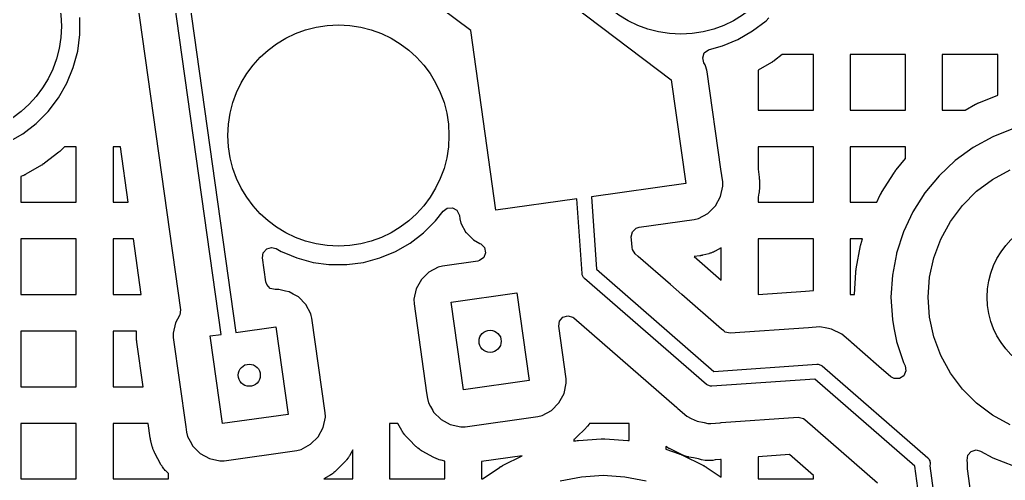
# Model space of a CAD drawing. Extents: x 2.49 to 8.57, y -5.87 to -1.87.
# Drawn here: x 2.791 to 3.317, y -3.535 to -3.289 of the extents above; entities that cross this region are included whole.
import ezdxf

# ---------------------------------------------------------------- set-up
doc = ezdxf.new("R2010")
doc.units = 0
doc.header["$MEASUREMENT"] = 0
doc.layers.add('BLACK', color=7, linetype='CONTINUOUS')

msp = doc.modelspace()

# ---------------------------------------------------------------- linework, layer by layer
at = {"layer": 'BLACK', "linetype": 'CONTINUOUS'}
for p, q in [((3.0319, -3.29457), (2.99559, -3.26722)), ((2.89864, -3.45677), (2.87269, -3.27212)), ((2.88072, -3.27264), (2.90644, -3.45567)), ((2.85355, -3.27747), (2.87689, -3.44359)), ((3.08637, -3.2813), (3.13897, -3.32094)), ((2.82317, -3.29671), (2.82317, -3.28767)), ((3.1825, -3.29482), (3.18966, -3.28932)), ((3.18966, -3.28932), (3.19119, -3.2878)), ((3.18966, -3.28932), (3.18966, -3.28932)), ((3.18966, -3.28932), (3.18966, -3.28932)), ((3.04537, -3.39043), (3.0319, -3.29457)), ((3.17467, -3.29934), (3.1825, -3.29482)), ((2.82199, -3.30566), (2.82317, -3.29671)), ((3.16633, -3.3028), (3.17467, -3.29934)), ((2.81966, -3.31439), (2.82199, -3.30566)), ((3.15669, -3.30656), (3.15883, -3.30485)), ((3.15883, -3.30485), (3.15942, -3.30465)), ((3.15942, -3.30465), (3.16633, -3.3028)), ((3.15581, -3.30917), (3.15669, -3.30656)), ((3.15648, -3.31184), (3.15581, -3.30917)), ((3.19365, -3.31095), (3.19312, -3.3113)), ((3.19379, -3.31086), (3.19365, -3.31095)), ((3.19405, -3.31067), (3.19379, -3.31086)), ((3.19418, -3.31057), (3.19405, -3.31067)), ((3.19831, -3.3074), (3.19418, -3.31057)), ((3.21497, -3.3074), (3.19831, -3.3074)), ((3.21497, -3.33701), (3.21497, -3.3074)), ((3.26418, -3.3074), (3.23457, -3.3074)), ((3.23457, -3.3074), (3.23457, -3.33701)), ((3.26418, -3.33701), (3.26418, -3.3074)), ((3.31339, -3.3074), (3.28379, -3.3074)), ((3.28379, -3.3074), (3.28379, -3.33701)), ((3.31339, -3.32418), (3.31339, -3.3074)), ((2.8162, -3.32274), (2.81966, -3.31439)), ((3.15712, -3.31293), (3.15648, -3.31184)), ((3.15737, -3.31334), (3.15712, -3.31293)), ((3.15739, -3.31338), (3.15737, -3.31334)), ((3.15804, -3.31581), (3.15739, -3.31338)), ((3.15826, -3.3166), (3.15804, -3.31581)), ((3.19258, -3.31164), (3.18536, -3.31581)), ((3.18536, -3.31581), (3.18536, -3.33701)), ((3.19271, -3.31156), (3.19258, -3.31164)), ((3.19299, -3.31139), (3.19271, -3.31156)), ((3.19312, -3.3113), (3.19299, -3.31139)), ((3.13897, -3.32094), (3.14673, -3.37618)), ((3.16556, -3.36856), (3.15826, -3.3166)), ((2.81168, -3.33056), (2.8162, -3.32274)), ((3.31339, -3.32709), (3.31339, -3.32418)), ((2.80618, -3.33773), (2.81168, -3.33056)), ((3.30325, -3.33312), (3.31339, -3.3291)), ((3.31339, -3.3291), (3.31339, -3.32709)), ((3.18536, -3.33701), (3.21497, -3.33701)), ((3.23457, -3.33701), (3.26418, -3.33701)), ((3.28379, -3.33701), (3.29593, -3.33701)), ((3.29593, -3.33701), (3.30158, -3.3339)), ((3.30158, -3.3339), (3.30171, -3.33383)), ((3.30171, -3.33383), (3.30199, -3.33369)), ((3.30199, -3.33369), (3.30213, -3.33362)), ((3.30213, -3.33362), (3.30268, -3.33336)), ((3.30268, -3.33336), (3.30282, -3.3333)), ((3.30282, -3.3333), (3.30311, -3.33318)), ((3.30311, -3.33318), (3.30325, -3.33312)), ((2.79979, -3.34412), (2.80618, -3.33773)), ((2.80618, -3.33773), (2.80618, -3.33773)), ((2.80618, -3.33773), (2.80618, -3.33773)), ((2.79263, -3.34962), (2.79979, -3.34412)), ((2.79979, -3.34412), (2.79979, -3.34412)), ((2.79979, -3.34412), (2.79979, -3.34412)), ((3.32181, -3.34686), (3.31075, -3.35123)), ((2.7848, -3.35413), (2.79263, -3.34962)), ((3.31075, -3.35123), (3.30033, -3.35696)), ((3.31075, -3.35123), (3.31075, -3.35123)), ((2.81332, -3.35832), (2.81308, -3.35854)), ((2.81343, -3.35821), (2.81332, -3.35832)), ((2.81502, -3.35661), (2.81343, -3.35821)), ((2.82127, -3.35661), (2.81502, -3.35661)), ((2.82127, -3.38622), (2.82127, -3.35661)), ((2.84487, -3.35661), (2.84087, -3.35661)), ((2.84087, -3.35661), (2.84087, -3.38622)), ((2.84903, -3.38622), (2.84487, -3.35661)), ((3.21497, -3.35661), (3.18536, -3.35661)), ((3.18536, -3.35661), (3.18536, -3.36856)), ((3.21497, -3.38622), (3.21497, -3.35661)), ((3.26418, -3.35661), (3.23457, -3.35661)), ((3.23457, -3.35661), (3.23457, -3.38622)), ((3.26418, -3.36293), (3.26418, -3.35661)), ((3.30033, -3.35696), (3.29071, -3.36395)), ((3.30033, -3.35696), (3.30033, -3.35696)), ((2.81198, -3.35947), (2.80431, -3.36537)), ((2.81211, -3.35938), (2.81198, -3.35947)), ((2.81236, -3.35917), (2.81211, -3.35938)), ((2.81248, -3.35907), (2.81236, -3.35917)), ((2.81296, -3.35865), (2.81248, -3.35907)), ((2.81308, -3.35854), (2.81296, -3.35865)), ((3.25916, -3.36899), (3.26418, -3.36293)), ((2.80271, -3.36643), (2.79433, -3.37127)), ((2.80284, -3.36635), (2.80271, -3.36643)), ((2.80312, -3.36618), (2.80284, -3.36635)), ((2.80325, -3.3661), (2.80312, -3.36618)), ((2.80379, -3.36574), (2.80325, -3.3661)), ((2.80392, -3.36565), (2.80379, -3.36574)), ((2.80418, -3.36546), (2.80392, -3.36565)), ((2.80431, -3.36537), (2.80418, -3.36546)), ((3.16651, -3.3753), (3.16556, -3.36856)), ((3.18536, -3.36856), (3.18596, -3.37284)), ((3.29071, -3.36395), (3.28204, -3.37209)), ((3.29071, -3.36395), (3.29071, -3.36395)), ((3.31063, -3.37399), (3.32, -3.36887)), ((2.7926, -3.37212), (2.79166, -3.37251)), ((2.79166, -3.37251), (2.79166, -3.38622)), ((2.79275, -3.37206), (2.7926, -3.37212)), ((2.79304, -3.37193), (2.79275, -3.37206)), ((2.79319, -3.37186), (2.79304, -3.37193)), ((2.79376, -3.37157), (2.79319, -3.37186)), ((2.7939, -3.3715), (2.79376, -3.37157)), ((2.79419, -3.37135), (2.7939, -3.3715)), ((2.79433, -3.37127), (2.79419, -3.37135)), ((3.18596, -3.37284), (3.18598, -3.37296)), ((3.18598, -3.37296), (3.18601, -3.37323)), ((3.18601, -3.37323), (3.18602, -3.37336)), ((3.18602, -3.37336), (3.18606, -3.37388)), ((3.18606, -3.37388), (3.18607, -3.37401)), ((3.18607, -3.37401), (3.18609, -3.37427)), ((3.25137, -3.38105), (3.25807, -3.37049)), ((3.25807, -3.37049), (3.25816, -3.37036)), ((3.25816, -3.37036), (3.25833, -3.37011)), ((3.25833, -3.37011), (3.25842, -3.36998)), ((3.25842, -3.36998), (3.25878, -3.36948)), ((3.25878, -3.36948), (3.25887, -3.36936)), ((3.25887, -3.36936), (3.25906, -3.36911)), ((3.25906, -3.36911), (3.25916, -3.36899)), ((3.28204, -3.37209), (3.27446, -3.38126)), ((3.30209, -3.38038), (3.31063, -3.37399)), ((3.14673, -3.37618), (3.09641, -3.38325)), ((3.16536, -3.3832), (3.16659, -3.37766)), ((3.16659, -3.37766), (3.16651, -3.3753)), ((3.18616, -3.37886), (3.18605, -3.38008)), ((3.18609, -3.37427), (3.1861, -3.3744)), ((3.1861, -3.3744), (3.1862, -3.37764)), ((3.18618, -3.37856), (3.18616, -3.37886)), ((3.1862, -3.37794), (3.18618, -3.37856)), ((3.1862, -3.37764), (3.1862, -3.37794)), ((3.0886, -3.38435), (3.04537, -3.39043)), ((3.09138, -3.42417), (3.0886, -3.38435)), ((3.09641, -3.38325), (3.09912, -3.422)), ((3.16263, -3.38816), (3.16536, -3.3832)), ((3.18586, -3.38129), (3.18536, -3.38357)), ((3.18536, -3.38357), (3.18536, -3.38622)), ((3.18592, -3.38099), (3.18586, -3.38129)), ((3.18601, -3.38039), (3.18592, -3.38099)), ((3.18605, -3.38008), (3.18601, -3.38039)), ((3.24881, -3.38622), (3.25048, -3.38267)), ((3.25048, -3.38267), (3.25055, -3.38253)), ((3.25055, -3.38253), (3.25069, -3.38226)), ((3.25069, -3.38226), (3.25076, -3.38212)), ((3.25076, -3.38212), (3.25106, -3.38158)), ((3.25106, -3.38158), (3.25113, -3.38145)), ((3.25113, -3.38145), (3.25129, -3.38118)), ((3.25129, -3.38118), (3.25137, -3.38105)), ((3.27446, -3.38126), (3.26809, -3.3913)), ((3.29454, -3.38793), (3.30209, -3.38038)), ((2.79166, -3.38622), (2.82127, -3.38622)), ((2.84087, -3.38622), (2.84903, -3.38622)), ((3.01715, -3.39091), (3.01937, -3.38929)), ((3.01937, -3.38929), (3.02212, -3.38913)), ((3.02212, -3.38913), (3.02452, -3.39047)), ((3.15861, -3.39215), (3.16263, -3.38816)), ((3.18536, -3.38622), (3.21497, -3.38622)), ((3.23457, -3.38622), (3.24881, -3.38622)), ((3.28814, -3.39647), (3.29454, -3.38793)), ((3.01317, -3.3961), (3.01715, -3.39091)), ((3.02452, -3.39047), (3.02581, -3.3929)), ((3.02581, -3.3929), (3.02586, -3.39321)), ((3.02586, -3.39321), (3.02612, -3.39503)), ((3.02612, -3.39503), (3.02612, -3.39503)), ((3.02612, -3.39503), (3.02669, -3.39732)), ((3.15134, -3.39543), (3.15363, -3.39485)), ((3.15363, -3.39485), (3.15861, -3.39215)), ((3.26809, -3.3913), (3.26303, -3.40206)), ((3.26809, -3.3913), (3.26809, -3.3913)), ((3.00678, -3.40249), (3.01317, -3.3961)), ((3.01317, -3.3961), (3.01317, -3.3961)), ((3.01317, -3.3961), (3.01317, -3.3961)), ((3.02669, -3.39732), (3.02939, -3.40231)), ((3.11826, -3.40206), (3.12021, -3.40012)), ((3.12021, -3.40012), (3.12186, -3.39957)), ((3.12186, -3.39957), (3.15134, -3.39543)), ((3.28303, -3.40584), (3.28814, -3.39647)), ((2.99962, -3.40799), (3.00678, -3.40249)), ((3.00678, -3.40249), (3.00678, -3.40249)), ((3.00678, -3.40249), (3.00678, -3.40249)), ((3.02939, -3.40231), (3.02944, -3.40235)), ((3.02944, -3.40235), (3.03339, -3.40632)), ((3.11767, -3.40475), (3.11826, -3.40206)), ((3.1179, -3.40804), (3.11767, -3.40475)), ((3.26303, -3.40206), (3.25935, -3.41337)), ((3.26303, -3.40206), (3.26303, -3.40206)), ((2.82127, -3.40583), (2.79166, -3.40583)), ((2.79166, -3.40583), (2.79166, -3.43543)), ((2.82127, -3.43543), (2.82127, -3.40583)), ((2.85179, -3.40583), (2.84087, -3.40583)), ((2.84087, -3.40583), (2.84087, -3.43543)), ((2.85595, -3.43543), (2.85179, -3.40583)), ((2.92115, -3.41315), (2.92295, -3.41107)), ((2.92295, -3.41107), (2.9256, -3.41031)), ((2.9256, -3.41031), (2.92802, -3.41096)), ((2.92802, -3.41096), (2.9307, -3.41251)), ((2.99179, -3.41251), (2.99962, -3.40799)), ((3.03339, -3.40632), (3.03685, -3.40823)), ((3.03685, -3.40823), (3.03734, -3.4085)), ((3.03734, -3.4085), (3.03928, -3.41045)), ((3.03928, -3.41045), (3.03986, -3.41314)), ((3.11807, -3.41046), (3.1179, -3.40804)), ((3.11825, -3.41149), (3.11807, -3.41046)), ((3.16575, -3.41058), (3.16243, -3.41238)), ((3.16575, -3.42783), (3.16575, -3.41058)), ((3.21497, -3.40583), (3.18536, -3.40583)), ((3.18536, -3.40583), (3.18536, -3.43541)), ((3.21497, -3.43334), (3.21497, -3.40583)), ((3.24119, -3.40583), (3.23457, -3.40583)), ((3.23457, -3.40583), (3.23457, -3.43543)), ((3.23781, -3.42168), (3.24015, -3.40939)), ((3.24015, -3.40939), (3.24018, -3.40924)), ((3.24018, -3.40924), (3.24025, -3.40894)), ((3.24025, -3.40894), (3.24029, -3.40879)), ((3.24029, -3.40879), (3.24044, -3.40819)), ((3.24044, -3.40819), (3.24048, -3.40804)), ((3.24048, -3.40804), (3.24057, -3.40775)), ((3.24057, -3.40775), (3.24061, -3.4076)), ((3.24061, -3.4076), (3.24119, -3.40583)), ((3.2793, -3.41584), (3.28303, -3.40584)), ((2.92075, -3.41587), (2.92115, -3.41315)), ((2.92254, -3.42864), (2.92075, -3.41587)), ((2.9307, -3.41251), (2.9307, -3.41251)), ((2.9307, -3.41251), (2.9307, -3.41251)), ((2.9307, -3.41251), (2.93292, -3.41343)), ((2.93292, -3.41343), (2.93904, -3.41596)), ((2.93904, -3.41596), (2.94777, -3.4183)), ((2.97472, -3.4183), (2.98345, -3.41596)), ((2.98345, -3.41596), (2.99179, -3.41251)), ((3.03889, -3.41571), (3.03668, -3.41736)), ((3.03986, -3.41314), (3.03889, -3.41571)), ((3.11974, -3.41381), (3.11825, -3.41149)), ((3.12139, -3.41524), (3.11974, -3.41381)), ((3.13855, -3.43016), (3.12139, -3.41524)), ((3.15433, -3.41481), (3.15127, -3.41524)), ((3.15127, -3.41524), (3.16575, -3.42783)), ((3.15446, -3.41479), (3.15433, -3.41481)), ((3.15472, -3.41475), (3.15446, -3.41479)), ((3.15485, -3.41472), (3.15472, -3.41475)), ((3.15536, -3.41462), (3.15485, -3.41472)), ((3.15549, -3.41459), (3.15536, -3.41462)), ((3.15575, -3.41454), (3.15549, -3.41459)), ((3.15588, -3.41451), (3.15575, -3.41454)), ((3.15901, -3.41372), (3.15588, -3.41451)), ((3.15931, -3.41363), (3.15901, -3.41372)), ((3.15989, -3.41345), (3.15931, -3.41363)), ((3.16018, -3.41334), (3.15989, -3.41345)), ((3.16132, -3.4129), (3.16018, -3.41334)), ((3.1616, -3.41278), (3.16132, -3.4129)), ((3.16216, -3.41252), (3.1616, -3.41278)), ((3.16243, -3.41238), (3.16216, -3.41252)), ((3.25929, -3.41371), (3.25712, -3.42505)), ((3.25935, -3.41337), (3.25929, -3.41371)), ((3.25935, -3.41337), (3.25935, -3.41337)), ((3.25935, -3.41337), (3.25935, -3.41337)), ((3.27703, -3.42627), (3.2793, -3.41584)), ((2.94777, -3.4183), (2.95618, -3.41941)), ((2.95618, -3.41941), (2.9567, -3.41948)), ((2.9567, -3.41948), (2.95673, -3.41948)), ((2.95673, -3.41948), (2.95673, -3.41948)), ((2.95673, -3.41948), (2.96576, -3.41948)), ((2.96576, -3.41948), (2.97472, -3.4183)), ((2.96576, -3.41948), (2.96576, -3.41948)), ((3.01456, -3.42083), (3.00957, -3.42353)), ((3.01685, -3.42026), (3.01456, -3.42083)), ((3.01456, -3.42083), (3.01456, -3.42083)), ((3.01456, -3.42083), (3.01456, -3.42083)), ((3.03567, -3.41761), (3.01685, -3.42026)), ((3.03668, -3.41736), (3.03567, -3.41761)), ((3.00957, -3.42353), (3.00555, -3.42753)), ((3.00957, -3.42353), (3.00957, -3.42353)), ((3.09151, -3.42493), (3.09138, -3.42417)), ((3.0922, -3.42631), (3.09151, -3.42493)), ((3.09273, -3.42687), (3.0922, -3.42631)), ((3.15785, -3.48348), (3.09273, -3.42687)), ((3.09912, -3.422), (3.16178, -3.47647)), ((3.23683, -3.43543), (3.23758, -3.42351)), ((3.23758, -3.42351), (3.23759, -3.42335)), ((3.23759, -3.42335), (3.23762, -3.42305)), ((3.23762, -3.42305), (3.23763, -3.42289)), ((3.23763, -3.42289), (3.23771, -3.42228)), ((3.23771, -3.42228), (3.23773, -3.42213)), ((3.23773, -3.42213), (3.23778, -3.42183)), ((3.23778, -3.42183), (3.23781, -3.42168)), ((3.25712, -3.42505), (3.25638, -3.43691)), ((3.25712, -3.42505), (3.25712, -3.42505)), ((3.27627, -3.43692), (3.27703, -3.42627)), ((2.92254, -3.42866), (2.92254, -3.42864)), ((2.92301, -3.43016), (2.92254, -3.42866)), ((2.92487, -3.43218), (2.92301, -3.43016)), ((3.00555, -3.42753), (3.00282, -3.43249)), ((3.14459, -3.43541), (3.13855, -3.43016)), ((2.79166, -3.43543), (2.82127, -3.43543)), ((2.84087, -3.43543), (2.85595, -3.43543)), ((2.92754, -3.43286), (2.92487, -3.43218)), ((2.92937, -3.43281), (2.92754, -3.43286)), ((2.93306, -3.43362), (2.92937, -3.43281)), ((2.92937, -3.43281), (2.92937, -3.43281)), ((2.9349, -3.43403), (2.93306, -3.43362)), ((2.93716, -3.43527), (2.9349, -3.43403)), ((2.93987, -3.43676), (2.93716, -3.43527)), ((2.94386, -3.44078), (2.93987, -3.43676)), ((2.93987, -3.43676), (2.93987, -3.43676)), ((2.93987, -3.43676), (2.93987, -3.43676)), ((3.00282, -3.43249), (3.0016, -3.43802)), ((3.00282, -3.43249), (3.00282, -3.43249)), ((3.02145, -3.43951), (3.05654, -3.43458)), ((3.05654, -3.43458), (3.06312, -3.48136)), ((3.14462, -3.43543), (3.14459, -3.43541)), ((3.1659, -3.45394), (3.14462, -3.43543)), ((3.18536, -3.43541), (3.21075, -3.43363)), ((3.21075, -3.43363), (3.21497, -3.43334)), ((3.21075, -3.43363), (3.21075, -3.43363)), ((3.23457, -3.43543), (3.23683, -3.43543)), ((3.25638, -3.43691), (3.25638, -3.43692)), ((3.25638, -3.43692), (3.25712, -3.44878)), ((3.27703, -3.44756), (3.27627, -3.43692)), ((2.94656, -3.44576), (2.94386, -3.44078)), ((3.0016, -3.43802), (3.0016, -3.43802)), ((3.0016, -3.43802), (3.00168, -3.44038)), ((3.00168, -3.44038), (3.00168, -3.44038)), ((3.00168, -3.44038), (3.00168, -3.44038)), ((3.00168, -3.44038), (3.00836, -3.48789)), ((3.02803, -3.48629), (3.02145, -3.43951)), ((2.87634, -3.44663), (2.87417, -3.45057)), ((2.87649, -3.44632), (2.87634, -3.44663)), ((2.87689, -3.44359), (2.87649, -3.44632)), ((2.94677, -3.44659), (2.94656, -3.44576)), ((2.94656, -3.44576), (2.94656, -3.44576)), ((2.94656, -3.44576), (2.94656, -3.44576)), ((2.94714, -3.44805), (2.94677, -3.44659)), ((3.07934, -3.44962), (3.08114, -3.44754)), ((3.08114, -3.44754), (3.08379, -3.44678)), ((3.08379, -3.44678), (3.08642, -3.44756)), ((3.08642, -3.44756), (3.08697, -3.44798)), ((3.2793, -3.45799), (3.27703, -3.44756)), ((2.87417, -3.45057), (2.87294, -3.45611)), ((2.87417, -3.45057), (2.87417, -3.45057)), ((2.90644, -3.45567), (2.92789, -3.45266)), ((2.92789, -3.45266), (2.93446, -3.49944)), ((2.95424, -3.49857), (2.94714, -3.44805)), ((3.07894, -3.45234), (3.07934, -3.44962)), ((3.08289, -3.48048), (3.07894, -3.45234)), ((3.08697, -3.44798), (3.14193, -3.49575)), ((3.21235, -3.45318), (3.17057, -3.4561)), ((3.21847, -3.45275), (3.21235, -3.45318)), ((3.21235, -3.45318), (3.21235, -3.45318)), ((3.22212, -3.45346), (3.21847, -3.45275)), ((3.25712, -3.44878), (3.25712, -3.44878)), ((3.25712, -3.44878), (3.25798, -3.45326)), ((2.82127, -3.45504), (2.79166, -3.45504)), ((2.79166, -3.45504), (2.79166, -3.48465)), ((2.82127, -3.48465), (2.82127, -3.45504)), ((2.85336, -3.45504), (2.84087, -3.45504)), ((2.84087, -3.45504), (2.84087, -3.48465)), ((2.85333, -3.45583), (2.85335, -3.45521)), ((2.85333, -3.45613), (2.85333, -3.45583)), ((2.85343, -3.45936), (2.85333, -3.45613)), ((2.85335, -3.45521), (2.85336, -3.45504)), ((2.87294, -3.45611), (2.87294, -3.45611)), ((2.87294, -3.45611), (2.87302, -3.45846)), ((2.8928, -3.45759), (2.89864, -3.45677)), ((2.89937, -3.50437), (2.8928, -3.45759)), ((3.16703, -3.45491), (3.1659, -3.45394)), ((3.16788, -3.45551), (3.16703, -3.45491)), ((3.17057, -3.4561), (3.16788, -3.45551)), ((3.22458, -3.45394), (3.22212, -3.45346)), ((3.22212, -3.45346), (3.22212, -3.45346)), ((3.23018, -3.45666), (3.22458, -3.45394)), ((3.22458, -3.45394), (3.22458, -3.45394)), ((3.23488, -3.46075), (3.23018, -3.45666)), ((3.25798, -3.45326), (3.25935, -3.46043)), ((3.28303, -3.46799), (3.2793, -3.45799)), ((2.85344, -3.4595), (2.85343, -3.45936)), ((2.85346, -3.45976), (2.85344, -3.4595)), ((2.85347, -3.45989), (2.85346, -3.45976)), ((2.85351, -3.46041), (2.85347, -3.45989)), ((2.85352, -3.46054), (2.85351, -3.46041)), ((2.85355, -3.4608), (2.85352, -3.46054)), ((2.85357, -3.46093), (2.85355, -3.4608)), ((2.8569, -3.48465), (2.85357, -3.46093)), ((2.87302, -3.45846), (2.87302, -3.45846)), ((2.87302, -3.45846), (2.87302, -3.45846)), ((2.87302, -3.45846), (2.87971, -3.50607)), ((3.23524, -3.46106), (3.23488, -3.46075)), ((3.24992, -3.47383), (3.23524, -3.46106)), ((3.23524, -3.46106), (3.23524, -3.46106)), ((3.25935, -3.46043), (3.25935, -3.46046)), ((3.25935, -3.46046), (3.26161, -3.46742)), ((3.26161, -3.46742), (3.26303, -3.47177)), ((3.28814, -3.47736), (3.28303, -3.46799)), ((3.16178, -3.47647), (3.21674, -3.47262)), ((3.21674, -3.47262), (3.21751, -3.47264)), ((3.21751, -3.47264), (3.21897, -3.47313)), ((3.21897, -3.47313), (3.2196, -3.47358)), ((3.2196, -3.47358), (3.27599, -3.5226)), ((3.25625, -3.47933), (3.24992, -3.47383)), ((3.26303, -3.47177), (3.2637, -3.4732)), ((3.2637, -3.4732), (3.26387, -3.47356)), ((3.26387, -3.47356), (3.26429, -3.47628)), ((3.25813, -3.48034), (3.25625, -3.47933)), ((3.26318, -3.4788), (3.26088, -3.48031)), ((3.26429, -3.47628), (3.26318, -3.4788)), ((3.29454, -3.4859), (3.28814, -3.47736)), ((2.79166, -3.48465), (2.82127, -3.48465)), ((2.84087, -3.48465), (2.8569, -3.48465)), ((3.06312, -3.48136), (3.02803, -3.48629)), ((3.08175, -3.48838), (3.08297, -3.48284)), ((3.08293, -3.48167), (3.08289, -3.48048)), ((3.08297, -3.48284), (3.08293, -3.48167)), ((3.08297, -3.48284), (3.08297, -3.48284)), ((3.15848, -3.48392), (3.15785, -3.48348)), ((3.15994, -3.48441), (3.15848, -3.48392)), ((3.16071, -3.48443), (3.15994, -3.48441)), ((3.21567, -3.48059), (3.16071, -3.48443)), ((3.26912, -3.52706), (3.21567, -3.48059)), ((3.26088, -3.48031), (3.25813, -3.48034)), ((3.00836, -3.48789), (3.00878, -3.4909)), ((3.07902, -3.49334), (3.08175, -3.48838)), ((3.30209, -3.49345), (3.29454, -3.4859)), ((3.00878, -3.4909), (3.00935, -3.49319)), ((3.00935, -3.49319), (3.00935, -3.49319)), ((3.00935, -3.49319), (3.00935, -3.49319)), ((3.00935, -3.49319), (3.01046, -3.49523)), ((3.01046, -3.49523), (3.01166, -3.49745)), ((3.075, -3.49733), (3.07902, -3.49334)), ((3.31063, -3.49984), (3.30209, -3.49345)), ((2.93446, -3.49944), (2.89937, -3.50437)), ((2.9543, -3.50061), (2.95424, -3.49857)), ((2.95424, -3.49857), (2.95424, -3.49857)), ((3.01166, -3.49745), (3.01205, -3.49817)), ((3.01205, -3.49817), (3.01605, -3.50219)), ((3.06773, -3.50061), (3.07001, -3.50003)), ((3.07001, -3.50003), (3.075, -3.49733)), ((3.14193, -3.49575), (3.14233, -3.49609)), ((3.14233, -3.49609), (3.14233, -3.49609)), ((3.14233, -3.49609), (3.14257, -3.49631)), ((3.14257, -3.49631), (3.14257, -3.49631)), ((3.14257, -3.49631), (3.14727, -3.50039)), ((3.14727, -3.50039), (3.14727, -3.50039)), ((3.14727, -3.50039), (3.14727, -3.50039)), ((3.14727, -3.50039), (3.14964, -3.50155)), ((3.32, -3.50496), (3.31063, -3.49984)), ((2.82127, -3.50425), (2.79166, -3.50425)), ((2.79166, -3.50425), (2.79166, -3.53386)), ((2.82127, -3.53386), (2.82127, -3.50425)), ((2.85966, -3.50425), (2.84087, -3.50425)), ((2.84087, -3.50425), (2.84087, -3.53386)), ((2.86074, -3.51197), (2.85966, -3.50425)), ((2.95309, -3.50646), (2.95431, -3.50092)), ((2.95431, -3.50092), (2.9543, -3.50061)), ((2.99305, -3.50425), (2.98851, -3.50425)), ((2.98851, -3.50425), (2.98851, -3.53386)), ((2.99515, -3.50813), (2.99305, -3.50425)), ((3.01605, -3.50219), (3.02101, -3.50492)), ((3.02101, -3.50492), (3.02655, -3.50614)), ((3.0289, -3.50607), (3.06773, -3.50061)), ((3.09425, -3.5057), (3.09403, -3.50597)), ((3.0951, -3.50458), (3.09425, -3.5057)), ((3.0953, -3.50429), (3.0951, -3.50458)), ((3.09532, -3.50425), (3.0953, -3.50429)), ((3.11654, -3.50425), (3.09532, -3.50425)), ((3.11654, -3.51342), (3.11654, -3.50425)), ((3.14964, -3.50155), (3.15287, -3.50312)), ((3.15287, -3.50312), (3.1566, -3.50385)), ((3.1566, -3.50385), (3.15858, -3.50423)), ((3.15858, -3.50423), (3.15904, -3.50436)), ((3.15904, -3.50436), (3.15953, -3.50427)), ((3.15953, -3.50427), (3.15988, -3.50424)), ((3.15988, -3.50424), (3.16013, -3.50423)), ((3.16013, -3.50423), (3.16519, -3.50387)), ((3.16013, -3.50423), (3.16013, -3.50423)), ((3.16013, -3.50423), (3.16013, -3.50423)), ((3.16519, -3.50387), (3.16567, -3.50384)), ((3.16519, -3.50387), (3.16519, -3.50387)), ((3.16567, -3.50384), (3.20688, -3.50096)), ((3.16567, -3.50384), (3.16567, -3.50384)), ((3.20688, -3.50096), (3.20957, -3.50155)), ((3.20957, -3.50155), (3.21042, -3.50214)), ((3.21042, -3.50214), (3.24925, -3.5359)), ((2.87971, -3.50607), (2.88012, -3.50898)), ((2.88012, -3.50898), (2.8807, -3.51127)), ((2.95036, -3.51142), (2.95309, -3.50646)), ((2.99533, -3.50843), (2.99515, -3.50813)), ((2.99571, -3.50902), (2.99533, -3.50843)), ((2.9959, -3.50931), (2.99571, -3.50902)), ((2.99674, -3.51043), (2.9959, -3.50931)), ((2.99696, -3.51071), (2.99674, -3.51043)), ((2.99742, -3.51124), (2.99696, -3.51071)), ((3.02655, -3.50614), (3.02763, -3.50611)), ((3.02655, -3.50614), (3.02655, -3.50614)), ((3.02655, -3.50614), (3.02655, -3.50614)), ((3.02763, -3.50611), (3.0289, -3.50607)), ((3.09333, -3.50675), (3.08832, -3.51174)), ((3.09357, -3.5065), (3.09333, -3.50675)), ((3.09403, -3.50597), (3.09357, -3.5065)), ((2.86076, -3.5121), (2.86074, -3.51197)), ((2.86081, -3.51236), (2.86076, -3.5121)), ((2.86083, -3.51249), (2.86081, -3.51236)), ((2.86093, -3.513), (2.86083, -3.51249)), ((2.86096, -3.51313), (2.86093, -3.513)), ((2.86101, -3.51339), (2.86096, -3.51313)), ((2.86104, -3.51352), (2.86101, -3.51339)), ((2.86183, -3.51665), (2.86104, -3.51352)), ((2.8807, -3.51127), (2.8807, -3.51127)), ((2.8807, -3.51127), (2.8807, -3.51127)), ((2.8807, -3.51127), (2.88203, -3.51373)), ((2.88203, -3.51373), (2.88333, -3.51613)), ((2.88333, -3.51613), (2.8834, -3.51625)), ((2.8834, -3.51625), (2.88739, -3.52027)), ((2.94136, -3.51812), (2.94634, -3.51542)), ((2.94634, -3.51542), (2.95036, -3.51142)), ((2.99765, -3.51149), (2.99742, -3.51124)), ((2.99904, -3.51289), (2.99765, -3.51149)), ((3.00263, -3.51651), (2.99904, -3.51289)), ((3.08726, -3.51265), (3.08694, -3.51289)), ((3.08694, -3.51289), (3.08694, -3.51371)), ((3.08694, -3.51371), (3.08751, -3.5136)), ((3.08753, -3.51243), (3.08726, -3.51265)), ((3.08751, -3.5136), (3.08767, -3.51357)), ((3.08806, -3.51197), (3.08753, -3.51243)), ((3.08767, -3.51357), (3.08798, -3.51352)), ((3.08798, -3.51352), (3.08814, -3.51349)), ((3.08832, -3.51174), (3.08806, -3.51197)), ((3.08814, -3.51349), (3.08878, -3.51341)), ((3.08878, -3.51341), (3.08894, -3.51339)), ((3.08894, -3.51339), (3.08926, -3.51336)), ((3.08926, -3.51336), (3.08942, -3.51335)), ((3.08942, -3.51335), (3.10165, -3.51255)), ((3.10165, -3.51255), (3.10181, -3.51254)), ((3.10181, -3.51254), (3.10213, -3.51253)), ((3.10213, -3.51253), (3.10229, -3.51252)), ((3.10229, -3.51252), (3.10293, -3.51252)), ((3.10293, -3.51252), (3.10309, -3.51253)), ((3.10309, -3.51253), (3.10341, -3.51254)), ((3.10341, -3.51254), (3.10357, -3.51255)), ((3.10357, -3.51255), (3.1158, -3.51335)), ((3.1158, -3.51335), (3.11596, -3.51336)), ((3.11596, -3.51336), (3.11628, -3.51339)), ((3.11628, -3.51339), (3.11644, -3.51341)), ((3.11644, -3.51341), (3.11654, -3.51342)), ((2.86192, -3.51695), (2.86183, -3.51665)), ((2.86211, -3.51753), (2.86192, -3.51695)), ((2.86221, -3.51782), (2.86211, -3.51753)), ((2.86265, -3.51896), (2.86221, -3.51782)), ((2.86277, -3.51924), (2.86265, -3.51896)), ((2.86303, -3.5198), (2.86277, -3.51924)), ((2.86317, -3.52007), (2.86303, -3.5198)), ((2.86649, -3.52621), (2.86317, -3.52007)), ((2.88739, -3.52027), (2.89236, -3.523)), ((2.90025, -3.52415), (2.93907, -3.51869)), ((2.93907, -3.51869), (2.94136, -3.51812)), ((2.9672, -3.52149), (2.96702, -3.52179)), ((2.9689, -3.51839), (2.9672, -3.52149)), ((2.9689, -3.53386), (2.9689, -3.51839)), ((3.00289, -3.51675), (3.00263, -3.51651)), ((3.00342, -3.51721), (3.00289, -3.51675)), ((3.00369, -3.51743), (3.00342, -3.51721)), ((3.0045, -3.51803), (3.00369, -3.51743)), ((3.00481, -3.51827), (3.0045, -3.51803)), ((3.00509, -3.51847), (3.00481, -3.51827)), ((3.00568, -3.51885), (3.00509, -3.51847)), ((3.00598, -3.51903), (3.00568, -3.51885)), ((3.01218, -3.52244), (3.00598, -3.51903)), ((3.0594, -3.52158), (3.03772, -3.52463)), ((3.04925, -3.52658), (3.0594, -3.52158)), ((3.13698, -3.51709), (3.13615, -3.51654)), ((3.13615, -3.51654), (3.13615, -3.51803)), ((3.13615, -3.51803), (3.1432, -3.52043)), ((3.13726, -3.51726), (3.13698, -3.51709)), ((3.13782, -3.51758), (3.13726, -3.51726)), ((3.1381, -3.51773), (3.13782, -3.51758)), ((3.14485, -3.52102), (3.1381, -3.51773)), ((3.1432, -3.52043), (3.14335, -3.52048)), ((3.14335, -3.52048), (3.14365, -3.52059)), ((3.14365, -3.52059), (3.14379, -3.52065)), ((3.14379, -3.52065), (3.14439, -3.5209)), ((3.14439, -3.5209), (3.14454, -3.52096)), ((3.14454, -3.52096), (3.14483, -3.52109)), ((3.14483, -3.52109), (3.14497, -3.52116)), ((3.14514, -3.52115), (3.14485, -3.52102)), ((3.14497, -3.52116), (3.15597, -3.52658)), ((3.14574, -3.5214), (3.14514, -3.52115)), ((3.14604, -3.52151), (3.14574, -3.5214)), ((3.14725, -3.52192), (3.14604, -3.52151)), ((3.20216, -3.52094), (3.18536, -3.52212)), ((3.21497, -3.53207), (3.20216, -3.52094)), ((3.29706, -3.52398), (3.29746, -3.52126)), ((3.29746, -3.52126), (3.29927, -3.51918)), ((3.29927, -3.51918), (3.30191, -3.51842)), ((3.30191, -3.51842), (3.30425, -3.51902)), ((3.30425, -3.51902), (3.31075, -3.5226)), ((2.86667, -3.52651), (2.86649, -3.52621)), ((2.86705, -3.5271), (2.86667, -3.52651)), ((2.89236, -3.523), (2.89789, -3.52423)), ((2.89789, -3.52423), (2.89898, -3.52419)), ((2.89789, -3.52423), (2.89789, -3.52423)), ((2.89789, -3.52423), (2.89789, -3.52423)), ((2.89898, -3.52419), (2.90025, -3.52415)), ((2.96468, -3.52484), (2.95966, -3.52982)), ((2.96491, -3.52458), (2.96468, -3.52484)), ((2.96538, -3.52405), (2.96491, -3.52458)), ((2.9656, -3.52378), (2.96538, -3.52405)), ((2.96644, -3.52266), (2.9656, -3.52378)), ((2.96664, -3.52238), (2.96644, -3.52266)), ((2.96702, -3.52179), (2.96664, -3.52238)), ((3.01249, -3.52259), (3.01218, -3.52244)), ((3.01313, -3.52289), (3.01249, -3.52259)), ((3.01345, -3.52302), (3.01313, -3.52289)), ((3.01476, -3.52352), (3.01345, -3.52302)), ((3.01509, -3.52363), (3.01476, -3.52352)), ((3.01576, -3.52383), (3.01509, -3.52363)), ((3.0161, -3.52392), (3.01576, -3.52383)), ((3.01812, -3.52436), (3.0161, -3.52392)), ((3.01812, -3.52463), (3.01812, -3.52436)), ((3.01812, -3.53386), (3.01812, -3.52463)), ((3.03772, -3.52463), (3.03772, -3.53386)), ((3.04813, -3.52721), (3.04869, -3.52689)), ((3.04869, -3.52689), (3.04883, -3.52681)), ((3.04883, -3.52681), (3.04911, -3.52666)), ((3.04911, -3.52666), (3.04925, -3.52658)), ((3.14756, -3.52201), (3.14725, -3.52192)), ((3.14797, -3.52212), (3.14756, -3.52201)), ((3.14818, -3.52217), (3.14797, -3.52212)), ((3.14849, -3.52224), (3.14818, -3.52217)), ((3.15083, -3.5227), (3.14849, -3.52224)), ((3.15364, -3.52324), (3.15083, -3.5227)), ((3.15083, -3.5227), (3.15083, -3.5227)), ((3.15409, -3.52341), (3.15364, -3.52324)), ((3.1551, -3.52367), (3.15409, -3.52341)), ((3.15719, -3.52398), (3.1551, -3.52367)), ((3.15597, -3.52658), (3.15611, -3.52666)), ((3.15611, -3.52666), (3.15639, -3.52681)), ((3.15639, -3.52681), (3.15653, -3.52689)), ((3.15653, -3.52689), (3.15709, -3.52721)), ((3.15745, -3.52398), (3.15719, -3.52398)), ((3.15762, -3.52402), (3.15745, -3.52398)), ((3.1588, -3.5241), (3.15762, -3.52402)), ((3.16122, -3.52397), (3.1588, -3.5241)), ((3.16239, -3.52377), (3.16122, -3.52397)), ((3.16257, -3.52371), (3.16239, -3.52377)), ((3.16529, -3.52352), (3.16257, -3.52371)), ((3.16575, -3.52349), (3.16529, -3.52352)), ((3.16529, -3.52352), (3.16529, -3.52352)), ((3.16575, -3.53297), (3.16575, -3.52349)), ((3.18536, -3.52212), (3.18536, -3.53386)), ((3.27599, -3.5226), (3.27627, -3.52289)), ((3.27627, -3.52289), (3.27635, -3.52295)), ((3.27635, -3.52295), (3.27639, -3.52302)), ((3.27639, -3.52302), (3.27652, -3.52316)), ((3.27652, -3.52316), (3.27681, -3.52373)), ((3.27681, -3.52373), (3.27713, -3.52427)), ((3.27712, -3.52667), (3.27705, -3.52692)), ((3.27732, -3.52607), (3.27712, -3.52667)), ((3.27713, -3.52427), (3.27715, -3.52441)), ((3.27715, -3.52441), (3.27721, -3.52454)), ((3.27721, -3.52454), (3.27725, -3.52517)), ((3.27725, -3.52517), (3.27734, -3.5258)), ((3.27734, -3.5258), (3.27731, -3.52593)), ((3.27731, -3.52593), (3.27732, -3.52607)), ((3.29726, -3.52536), (3.29706, -3.52398)), ((3.29719, -3.52666), (3.29721, -3.52573)), ((3.29721, -3.52703), (3.29719, -3.52666)), ((3.29721, -3.52573), (3.29726, -3.52536)), ((3.31075, -3.5226), (3.31075, -3.5226)), ((3.31075, -3.5226), (3.31075, -3.5226)), ((3.31075, -3.5226), (3.32181, -3.52698)), ((2.86725, -3.52739), (2.86705, -3.5271)), ((2.86808, -3.52851), (2.86725, -3.52739)), ((2.8683, -3.52879), (2.86808, -3.52851)), ((2.86876, -3.52932), (2.8683, -3.52879)), ((2.869, -3.52958), (2.86876, -3.52932)), ((2.87048, -3.53107), (2.869, -3.52958)), ((2.87048, -3.53386), (2.87048, -3.53107)), ((2.9566, -3.53214), (2.9563, -3.53232)), ((2.95719, -3.53177), (2.9566, -3.53214)), ((2.95748, -3.53157), (2.95719, -3.53177)), ((2.9586, -3.53073), (2.95748, -3.53157)), ((2.95887, -3.53051), (2.9586, -3.53073)), ((2.95941, -3.53005), (2.95887, -3.53051)), ((2.95966, -3.52982), (2.95941, -3.53005)), ((3.03814, -3.53386), (3.04759, -3.52755)), ((3.04759, -3.52755), (3.04772, -3.52746)), ((3.04772, -3.52746), (3.048, -3.52729)), ((3.048, -3.52729), (3.04813, -3.52721)), ((3.10261, -3.53213), (3.09102, -3.53289)), ((3.1142, -3.53289), (3.10261, -3.53213)), ((3.10261, -3.53213), (3.10261, -3.53213)), ((3.15709, -3.52721), (3.15722, -3.52729)), ((3.15722, -3.52729), (3.1575, -3.52746)), ((3.1575, -3.52746), (3.15763, -3.52755)), ((3.15763, -3.52755), (3.16575, -3.53297)), ((3.21497, -3.53386), (3.21497, -3.53207)), ((3.27773, -3.58836), (3.26912, -3.52706)), ((3.27705, -3.52692), (3.28553, -3.58726)), ((3.29718, -3.52858), (3.29722, -3.52735)), ((3.30068, -3.55347), (3.29718, -3.52858)), ((3.29719, -3.52735), (3.29721, -3.52703)), ((3.29722, -3.52735), (3.29719, -3.52735)), ((3.29721, -3.52703), (3.29721, -3.52703)), ((2.79166, -3.53386), (2.82127, -3.53386)), ((2.84087, -3.53386), (2.87048, -3.53386)), ((2.9563, -3.53232), (2.95346, -3.53386)), ((2.95346, -3.53386), (2.9689, -3.53386)), ((2.98851, -3.53386), (3.01812, -3.53386)), ((3.03772, -3.53386), (3.03814, -3.53386)), ((3.09102, -3.53289), (3.07963, -3.53516)), ((3.09102, -3.53289), (3.09102, -3.53289)), ((3.09102, -3.53289), (3.09102, -3.53289)), ((3.09102, -3.53289), (3.09102, -3.53289)), ((3.09102, -3.53289), (3.09102, -3.53289)), ((3.12559, -3.53516), (3.1142, -3.53289)), ((3.1142, -3.53289), (3.1142, -3.53289)), ((3.1142, -3.53289), (3.1142, -3.53289)), ((3.18536, -3.53386), (3.21497, -3.53386))]:
    msp.add_line(p, q, dxfattribs=at)
at = {"layer": 'BLACK'}
for centre, radius in [((3.14413, -3.2374), 0.05906), ((2.75426, -3.29219), 0.05906), ((2.96125, -3.35056), 0.05906), ((3.35107, -3.43692), 0.04331), ((3.04229, -3.46043), 0.00591), ((2.91363, -3.47852), 0.00591)]:
    msp.add_circle(centre, radius, dxfattribs=at)

doc.saveas('drawing.dxf')
